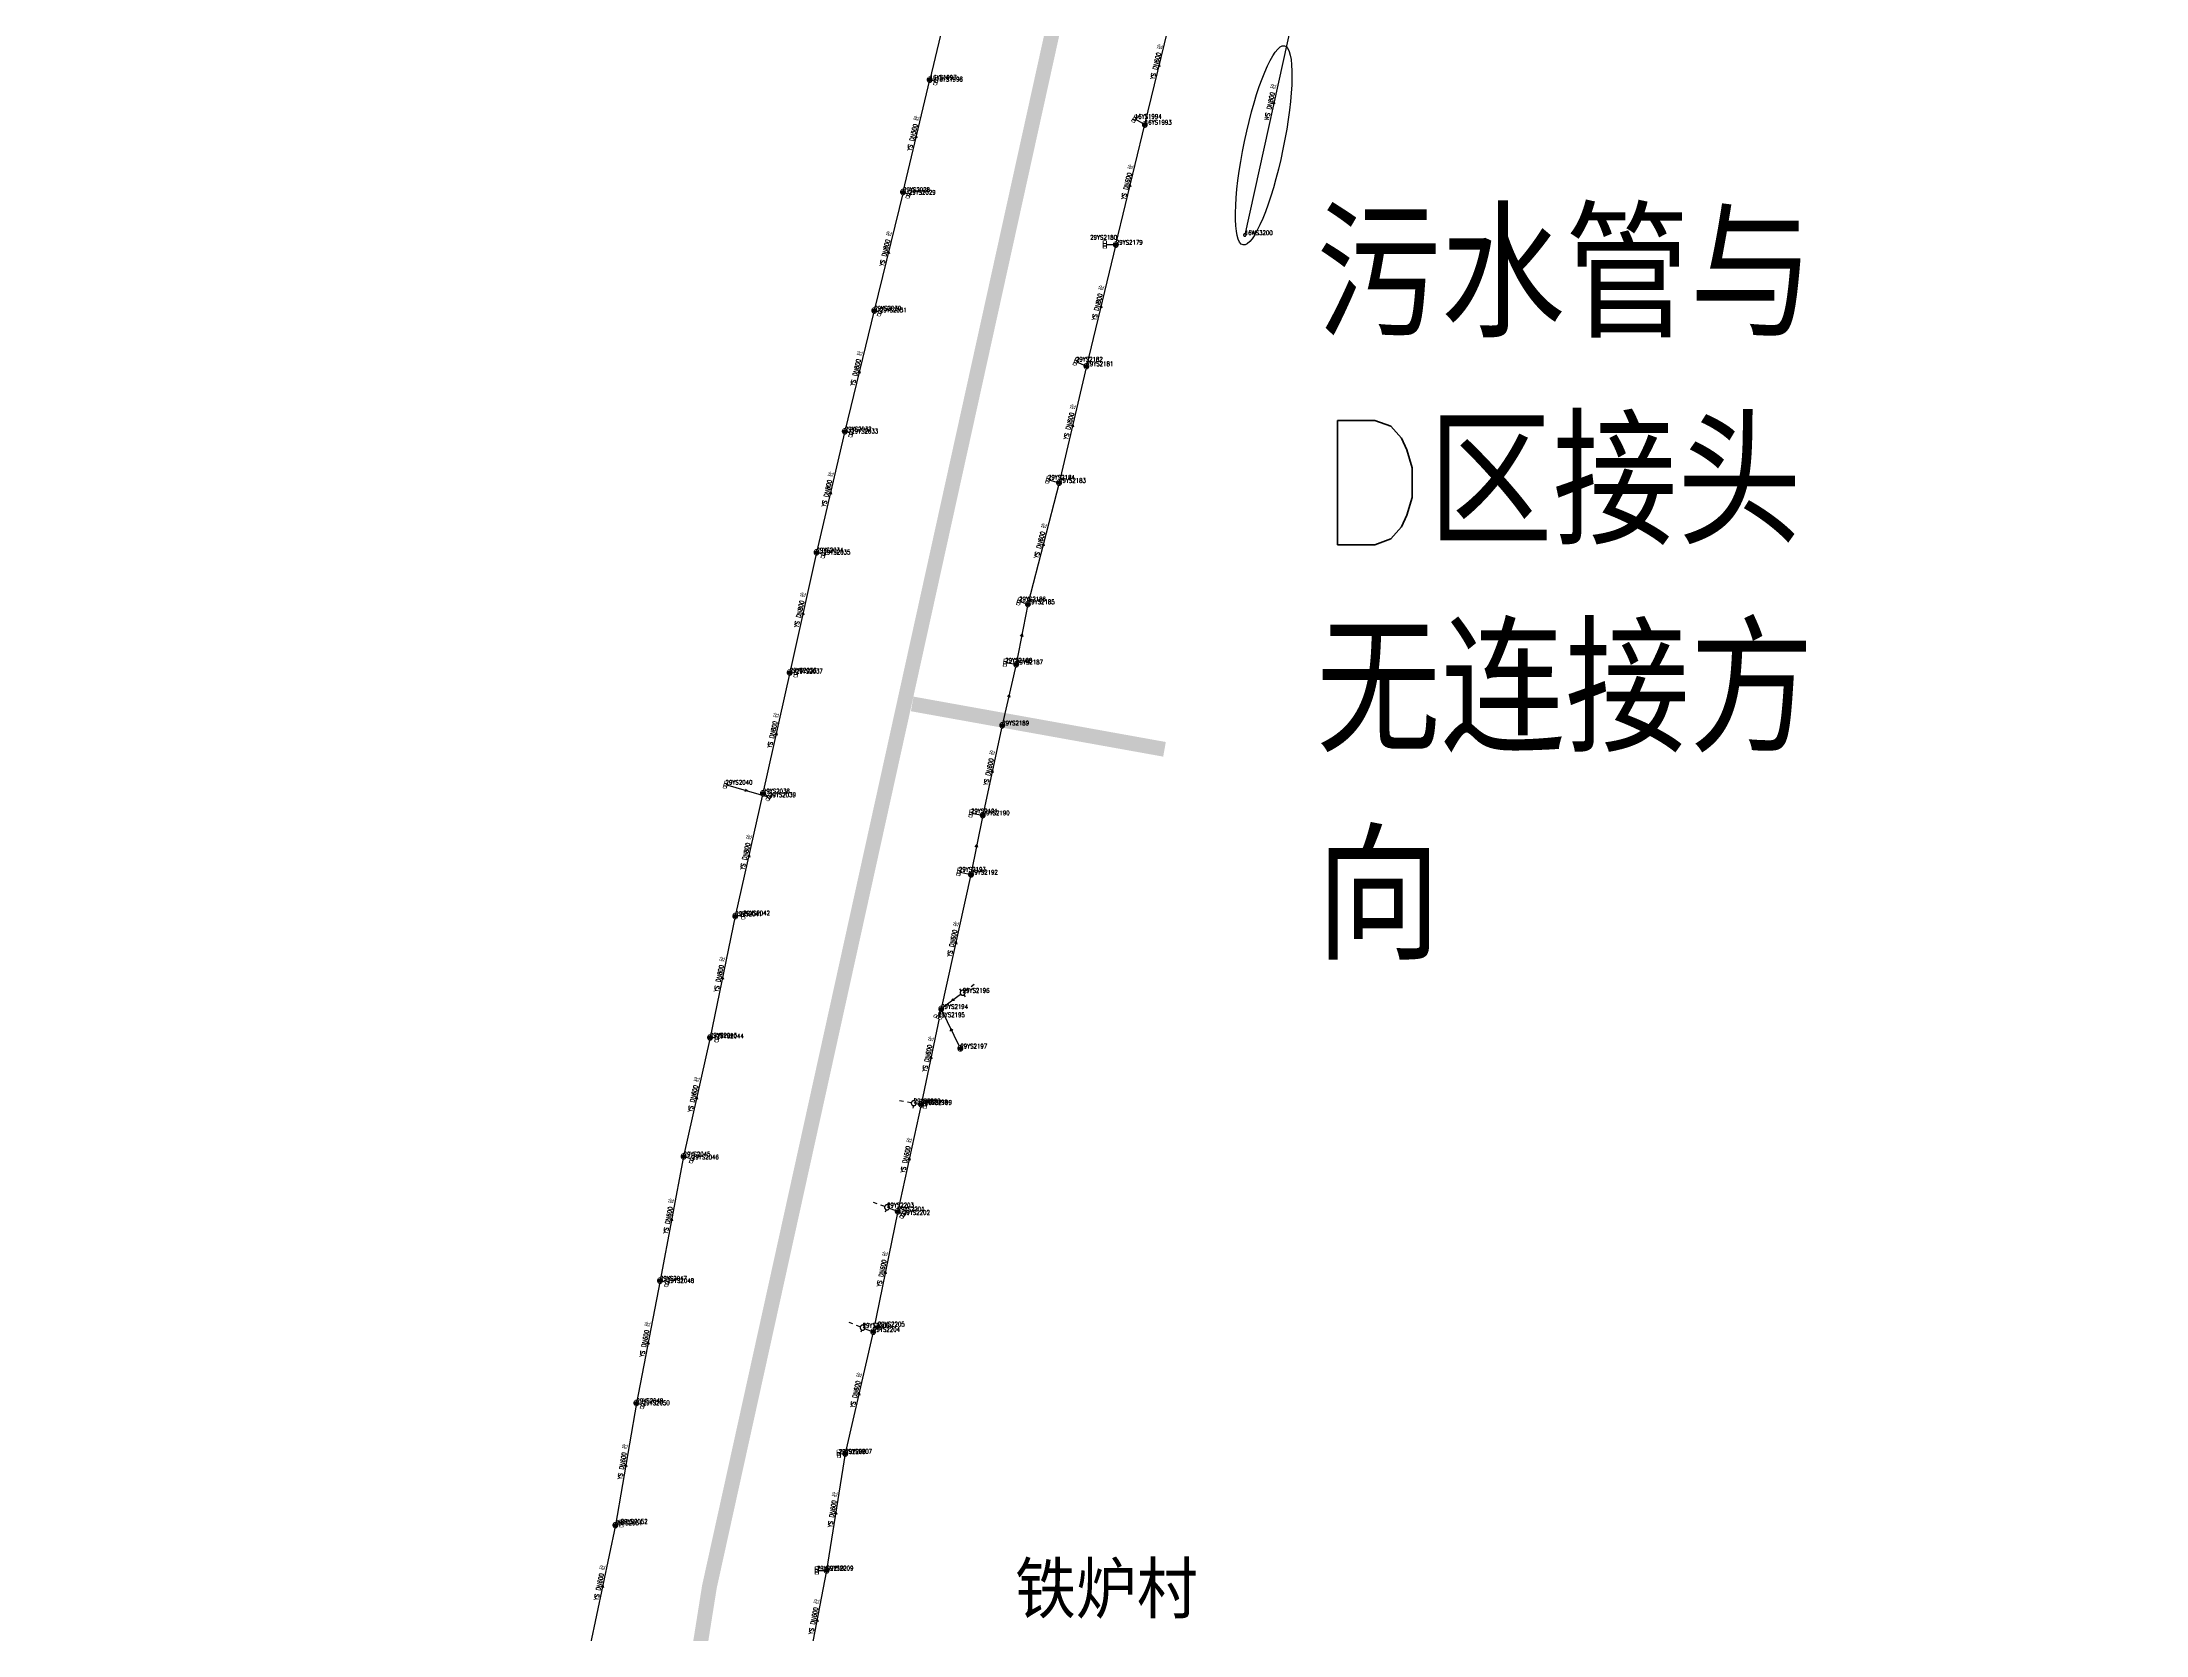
# Model space of a CAD drawing. Extents: x 78813 to 99477, y 2421021 to 2448125.
# Drawn here: x 83417 to 83841.4, y 2434215.7 to 2434537.1 of the extents above; entities that cross this region are included whole.
import ezdxf
from ezdxf.enums import TextEntityAlignment as Align

# ---------------------------------------------------------------- set-up
doc = ezdxf.new("R2010")
doc.units = 0
doc.set_wipeout_variables(frame=1)
doc.layers.get('0').update_dxf_attribs({"linetype": 'CONTINUOUS'})
for name, color, linetype in [('DX_WS', 16, 'CONTINUOUS'), ('DX_YS', 42, 'CONTINUOUS'), ('道路', 5, 'CONTINUOUS'), ('遗留问题', 7, 'CONTINUOUS')]:
    doc.layers.add(name, color=color, linetype=linetype)
for name, color, linetype, true_color in [('WSLINE', 7, 'CONTINUOUS', 0x7f0000), ('YSANNEXE', 7, 'CONTINUOUS', 0xcc9900), ('YSLINE', 7, 'CONTINUOUS', 0xcc9900)]:
    doc.layers.add(name, color=color, linetype=linetype, true_color=true_color)
doc.styles.add('CcNameZT', font='txt.SHX', dxfattribs={"width": 0.8, "bigfont": 'HZTXT.SHX'})
doc.styles.get("Standard").update_dxf_attribs({"font": 'txt.shx', "bigfont": 'hztxt.shx'})
doc.styles.add('黑体', font='')
doc.styles.get('黑体').set_extended_font_data('SimHei')

# ---------------------------------------------------------------- blocks, each defined once
blk = doc.blocks.new('PS管线点')
blk.add_wipeout([(0.5, 0), (0.5, 0.03), (0.5, 0.07), (0.49, 0.1), (0.48, 0.14), (0.47, 0.17), (0.46, 0.2), (0.44, 0.23), (0.42, 0.26), (0.4, 0.29), (0.38, 0.32), (0.36, 0.35), (0.33, 0.37), (0.31, 0.39), (0.28, 0.41), (0.25, 0.43), (0.22, 0.45), (0.19, 0.46), (0.15, 0.48), (0.12, 0.49), (0.09, 0.49), (0.05, 0.5), (0.02, 0.5), (-0.02, 0.5), (-0.05, 0.5), (-0.09, 0.49), (-0.12, 0.49), (-0.15, 0.48), (-0.19, 0.46), (-0.22, 0.45), (-0.25, 0.43), (-0.28, 0.41), (-0.31, 0.39), (-0.33, 0.37), (-0.36, 0.35), (-0.38, 0.32), (-0.4, 0.29), (-0.42, 0.26), (-0.44, 0.23), (-0.46, 0.2), (-0.47, 0.17), (-0.48, 0.14), (-0.49, 0.1), (-0.5, 0.07), (-0.5, 0.03), (-0.5, 0), (-0.5, -0.03), (-0.5, -0.07), (-0.49, -0.1), (-0.48, -0.14), (-0.47, -0.17), (-0.46, -0.2), (-0.44, -0.23), (-0.42, -0.26), (-0.4, -0.29), (-0.38, -0.32), (-0.36, -0.35), (-0.33, -0.37), (-0.31, -0.39), (-0.28, -0.41), (-0.25, -0.43), (-0.22, -0.45), (-0.19, -0.46), (-0.15, -0.48), (-0.12, -0.49), (-0.09, -0.49), (-0.05, -0.5), (-0.02, -0.5), (0.02, -0.5), (0.05, -0.5), (0.09, -0.49), (0.12, -0.49), (0.15, -0.48), (0.19, -0.46), (0.22, -0.45), (0.25, -0.43), (0.28, -0.41), (0.31, -0.39), (0.33, -0.37), (0.36, -0.35), (0.38, -0.32), (0.4, -0.29), (0.42, -0.26), (0.44, -0.23), (0.46, -0.2), (0.47, -0.17), (0.48, -0.14), (0.49, -0.1), (0.5, -0.07)])
blk.add_lwpolyline([(0.5, 0), (0.5, 0.03), (0.5, 0.07), (0.49, 0.1), (0.48, 0.14), (0.47, 0.17), (0.46, 0.2), (0.44, 0.23), (0.42, 0.26), (0.4, 0.29), (0.38, 0.32), (0.36, 0.35), (0.33, 0.37), (0.31, 0.39), (0.28, 0.41), (0.25, 0.43), (0.22, 0.45), (0.19, 0.46), (0.15, 0.48), (0.12, 0.49), (0.09, 0.49), (0.05, 0.5), (0.02, 0.5), (-0.02, 0.5), (-0.05, 0.5), (-0.09, 0.49), (-0.12, 0.49), (-0.15, 0.48), (-0.19, 0.46), (-0.22, 0.45), (-0.25, 0.43), (-0.28, 0.41), (-0.31, 0.39), (-0.33, 0.37), (-0.36, 0.35), (-0.38, 0.32), (-0.4, 0.29), (-0.42, 0.26), (-0.44, 0.23), (-0.46, 0.2), (-0.47, 0.17), (-0.48, 0.14), (-0.49, 0.1), (-0.5, 0.07), (-0.5, 0.03), (-0.5, 0), (-0.5, -0.03), (-0.5, -0.07), (-0.49, -0.1), (-0.48, -0.14), (-0.47, -0.17), (-0.46, -0.2), (-0.44, -0.23), (-0.42, -0.26), (-0.4, -0.29), (-0.38, -0.32), (-0.36, -0.35), (-0.33, -0.37), (-0.31, -0.39), (-0.28, -0.41), (-0.25, -0.43), (-0.22, -0.45), (-0.19, -0.46), (-0.15, -0.48), (-0.12, -0.49), (-0.09, -0.49), (-0.05, -0.5), (-0.02, -0.5), (0.02, -0.5), (0.05, -0.5), (0.09, -0.49), (0.12, -0.49), (0.15, -0.48), (0.19, -0.46), (0.22, -0.45), (0.25, -0.43), (0.28, -0.41), (0.31, -0.39), (0.33, -0.37), (0.36, -0.35), (0.38, -0.32), (0.4, -0.29), (0.42, -0.26), (0.44, -0.23), (0.46, -0.2), (0.47, -0.17), (0.48, -0.14), (0.49, -0.1), (0.5, -0.07), (0.5, 0)], close=True)
blk = doc.blocks.new('GC546')
at = {"color": 0}
for p in [(0.866, 0.5), (0.866, -0.5)]:
    blk.add_line(p, (0, 0), dxfattribs=at)
blk = doc.blocks.new('PS雨水井')
blk.add_lwpolyline([(1, 0), (1, 0.07), (0.99, 0.14), (0.98, 0.21), (0.96, 0.28), (0.94, 0.34), (0.91, 0.41), (0.88, 0.47), (0.85, 0.53), (0.81, 0.59), (0.77, 0.64), (0.72, 0.69), (0.67, 0.74), (0.62, 0.79), (0.56, 0.83), (0.5, 0.87), (0.44, 0.9), (0.37, 0.93), (0.31, 0.95), (0.24, 0.97), (0.17, 0.98), (0.1, 0.99), (0.03, 1), (-0.03, 1), (-0.1, 0.99), (-0.17, 0.98), (-0.24, 0.97), (-0.31, 0.95), (-0.37, 0.93), (-0.44, 0.9), (-0.5, 0.87), (-0.56, 0.83), (-0.62, 0.79), (-0.67, 0.74), (-0.72, 0.69), (-0.77, 0.64), (-0.81, 0.59), (-0.85, 0.53), (-0.88, 0.47), (-0.91, 0.41), (-0.94, 0.34), (-0.96, 0.28), (-0.98, 0.21), (-0.99, 0.14), (-1, 0.07), (-1, 0), (-1, -0.07), (-0.99, -0.14), (-0.98, -0.21), (-0.96, -0.28), (-0.94, -0.34), (-0.91, -0.41), (-0.88, -0.47), (-0.85, -0.53), (-0.81, -0.59), (-0.77, -0.64), (-0.72, -0.69), (-0.67, -0.74), (-0.62, -0.79), (-0.56, -0.83), (-0.5, -0.87), (-0.44, -0.9), (-0.37, -0.93), (-0.31, -0.95), (-0.24, -0.97), (-0.17, -0.98), (-0.1, -0.99), (-0.03, -1), (0.03, -1), (0.1, -0.99), (0.17, -0.98), (0.24, -0.97), (0.31, -0.95), (0.37, -0.93), (0.44, -0.9), (0.5, -0.87), (0.56, -0.83), (0.62, -0.79), (0.67, -0.74), (0.72, -0.69), (0.77, -0.64), (0.81, -0.59), (0.85, -0.53), (0.88, -0.47), (0.91, -0.41), (0.94, -0.34), (0.96, -0.28), (0.98, -0.21), (0.99, -0.14), (1, 0)], close=True)
blk.add_wipeout([(1, 0), (1, 0.07), (0.99, 0.14), (0.98, 0.21), (0.96, 0.28), (0.94, 0.34), (0.91, 0.41), (0.88, 0.47), (0.85, 0.53), (0.81, 0.59), (0.77, 0.64), (0.72, 0.69), (0.67, 0.74), (0.62, 0.79), (0.56, 0.83), (0.5, 0.87), (0.44, 0.9), (0.37, 0.93), (0.31, 0.95), (0.24, 0.97), (0.17, 0.98), (0.1, 0.99), (0.03, 1), (-0.03, 1), (-0.1, 0.99), (-0.17, 0.98), (-0.24, 0.97), (-0.31, 0.95), (-0.37, 0.93), (-0.44, 0.9), (-0.5, 0.87), (-0.56, 0.83), (-0.62, 0.79), (-0.67, 0.74), (-0.72, 0.69), (-0.77, 0.64), (-0.81, 0.59), (-0.85, 0.53), (-0.88, 0.47), (-0.91, 0.41), (-0.94, 0.34), (-0.96, 0.28), (-0.98, 0.21), (-0.99, 0.14), (-1, 0.07), (-1, 0), (-1, -0.07), (-0.99, -0.14), (-0.98, -0.21), (-0.96, -0.28), (-0.94, -0.34), (-0.91, -0.41), (-0.88, -0.47), (-0.85, -0.53), (-0.81, -0.59), (-0.77, -0.64), (-0.72, -0.69), (-0.67, -0.74), (-0.62, -0.79), (-0.56, -0.83), (-0.5, -0.87), (-0.44, -0.9), (-0.37, -0.93), (-0.31, -0.95), (-0.24, -0.97), (-0.17, -0.98), (-0.1, -0.99), (-0.03, -1), (0.03, -1), (0.1, -0.99), (0.17, -0.98), (0.24, -0.97), (0.31, -0.95), (0.37, -0.93), (0.44, -0.9), (0.5, -0.87), (0.56, -0.83), (0.62, -0.79), (0.67, -0.74), (0.72, -0.69), (0.77, -0.64), (0.81, -0.59), (0.85, -0.53), (0.88, -0.47), (0.91, -0.41), (0.94, -0.34), (0.96, -0.28), (0.98, -0.21), (0.99, -0.14)])
for p, q in [((-1, 0), (0, 0)), ((-0.88, 0.48), (0, 0.47)), ((0, 1), (0, 0)), ((0, 0.47), (0.88, 0.47)), ((0, 0), (0, -1)), ((0, 0), (1, 0)), ((-0.88, -0.48), (0, -0.48)), ((0, -0.48), (0.88, -0.48))]:
    blk.add_line(p, q)
blk = doc.blocks.new('PS雨篦')
blk.add_lwpolyline([(-1.5, 0.5), (0, 0.5), (1.5, 0.5), (1.5, -0.5), (0, -0.5), (-1.5, -0.5)], close=True)
blk.add_wipeout([(-1.5, 0.5), (0, 0.5), (1.5, 0.5), (1.5, -0.5), (0, -0.5), (-1.5, -0.5)])
for p, q in [((-0.51, -0.5), (-0.51, 0.5)), ((0.49, -0.5), (0.49, 0.5))]:
    blk.add_line(p, q)
blk = doc.blocks.new('PS预留口')
blk.add_lwpolyline([(4.2, 0), (5.8, 0)])
blk.add_wipeout([(1, 0), (1, 0.07), (0.99, 0.14), (0.98, 0.21), (0.96, 0.28), (0.94, 0.34), (0.91, 0.41), (0.88, 0.47), (0.85, 0.53), (0.81, 0.59), (0.77, 0.64), (0.72, 0.69), (0.67, 0.74), (0.62, 0.79), (0.56, 0.83), (0.5, 0.87), (0.44, 0.9), (0.37, 0.93), (0.31, 0.95), (0.24, 0.97), (0.17, 0.98), (0.1, 0.99), (0.03, 1), (-0.03, 1), (-0.1, 0.99), (-0.17, 0.98), (-0.24, 0.97), (-0.31, 0.95), (-0.37, 0.93), (-0.44, 0.9), (-0.5, 0.87), (-0.56, 0.83), (-0.62, 0.79), (-0.67, 0.74), (-0.72, 0.69), (-0.77, 0.64), (-0.81, 0.59), (-0.85, 0.53), (-0.88, 0.47), (-0.91, 0.41), (-0.94, 0.34), (-0.96, 0.28), (-0.98, 0.21), (-0.99, 0.14), (-1, 0.07), (-1, 0), (-1, -0.07), (-0.99, -0.14), (-0.98, -0.21), (-0.96, -0.28), (-0.94, -0.34), (-0.91, -0.41), (-0.88, -0.47), (-0.85, -0.53), (-0.81, -0.59), (-0.77, -0.64), (-0.72, -0.69), (-0.67, -0.74), (-0.62, -0.79), (-0.56, -0.83), (-0.5, -0.87), (-0.44, -0.9), (-0.37, -0.93), (-0.31, -0.95), (-0.24, -0.97), (-0.17, -0.98), (-0.1, -0.99), (-0.03, -1), (0.03, -1), (0.1, -0.99), (0.17, -0.98), (0.24, -0.97), (0.31, -0.95), (0.37, -0.93), (0.44, -0.9), (0.5, -0.87), (0.56, -0.83), (0.62, -0.79), (0.67, -0.74), (0.72, -0.69), (0.77, -0.64), (0.81, -0.59), (0.85, -0.53), (0.88, -0.47), (0.91, -0.41), (0.94, -0.34), (0.96, -0.28), (0.98, -0.21), (0.99, -0.14)])
blk.add_line((1, 0), (2.6, 0))
blk.add_lwpolyline([(1, 0), (1, 0.07), (0.99, 0.14), (0.98, 0.21), (0.96, 0.28), (0.94, 0.34), (0.91, 0.41), (0.88, 0.47), (0.85, 0.53), (0.81, 0.59), (0.77, 0.64), (0.72, 0.69), (0.67, 0.74), (0.62, 0.79), (0.56, 0.83), (0.5, 0.87), (0.44, 0.9), (0.37, 0.93), (0.31, 0.95), (0.24, 0.97), (0.17, 0.98), (0.1, 0.99), (0.03, 1), (-0.03, 1), (-0.1, 0.99), (-0.17, 0.98), (-0.24, 0.97), (-0.31, 0.95), (-0.37, 0.93), (-0.44, 0.9), (-0.5, 0.87), (-0.56, 0.83), (-0.62, 0.79), (-0.67, 0.74), (-0.72, 0.69), (-0.77, 0.64), (-0.81, 0.59), (-0.85, 0.53), (-0.88, 0.47), (-0.91, 0.41), (-0.94, 0.34), (-0.96, 0.28), (-0.98, 0.21), (-0.99, 0.14), (-1, 0.07), (-1, 0), (-1, -0.07), (-0.99, -0.14), (-0.98, -0.21), (-0.96, -0.28), (-0.94, -0.34), (-0.91, -0.41), (-0.88, -0.47), (-0.85, -0.53), (-0.81, -0.59), (-0.77, -0.64), (-0.72, -0.69), (-0.67, -0.74), (-0.62, -0.79), (-0.56, -0.83), (-0.5, -0.87), (-0.44, -0.9), (-0.37, -0.93), (-0.31, -0.95), (-0.24, -0.97), (-0.17, -0.98), (-0.1, -0.99), (-0.03, -1), (0.03, -1), (0.1, -0.99), (0.17, -0.98), (0.24, -0.97), (0.31, -0.95), (0.37, -0.93), (0.44, -0.9), (0.5, -0.87), (0.56, -0.83), (0.62, -0.79), (0.67, -0.74), (0.72, -0.69), (0.77, -0.64), (0.81, -0.59), (0.85, -0.53), (0.88, -0.47), (0.91, -0.41), (0.94, -0.34), (0.96, -0.28), (0.98, -0.21), (0.99, -0.14), (1, 0)], close=True)
for points in [[(0, 1), (0, 2)], [(0, -2), (0, -1)]]:
    blk.add_lwpolyline(points)
blk = doc.blocks.new('LX')
for p, q in [((-0.866, 0.5), (0, 0)), ((0, 0), (-0.866, -0.5))]:
    blk.add_line(p, q)

msp = doc.modelspace()

# ---------------------------------------------------------------- linework, layer by layer
at = {"layer": 'YSLINE'}
for p, q in [((83590.66, 2434506.85), (83584.85, 2434482.93)), ((83591.81, 2434506.32), (83590.66, 2434506.85)), ((83584.85, 2434482.93), (83578.9, 2434458.56)), ((83585.98, 2434482.58), (83584.85, 2434482.93)), ((83627.65, 2434471.72), (83622.13, 2434448.19)), ((83625.52, 2434472.64), (83627.65, 2434471.72)), ((83578.9, 2434458.56), (83573.19, 2434434.14)), ((83580.21, 2434458.15), (83578.9, 2434458.56)), ((83622.13, 2434448.19), (83615.83, 2434423.7)), ((83619.89, 2434448.81), (83622.13, 2434448.19)), ((83573.19, 2434434.14), (83567.78, 2434409.88)), ((83574.61, 2434433.73), (83573.19, 2434434.14)), ((83615.83, 2434423.7), (83613.47, 2434411.54)), ((83614.06, 2434424.26), (83615.83, 2434423.7)), ((83611.28, 2434411.89), (83613.47, 2434411.54)), ((83567.78, 2434409.88), (83562.39, 2434385.51)), ((83569.05, 2434409.71), (83567.78, 2434409.88)), ((83613.47, 2434411.54), (83610.66, 2434399.24)), ((83610.66, 2434399.24), (83606.73, 2434381.1)), ((83554.85, 2434387.27), (83563.62, 2434384.75)), ((83562.39, 2434385.51), (83556.8, 2434360.75)), ((83563.62, 2434384.75), (83562.39, 2434385.51)), ((83604.36, 2434381.48), (83606.73, 2434381.1)), ((83606.73, 2434381.1), (83604.36, 2434369.13)), ((83601.93, 2434369.68), (83604.36, 2434369.13)), ((83604.36, 2434369.13), (83598.35, 2434342.02)), ((83556.8, 2434360.75), (83551.72, 2434336.24)), ((83558.38, 2434360.89), (83556.8, 2434360.75)), ((83602.68, 2434345.27), (83598.35, 2434342.02)), ((83598.35, 2434342.02), (83594.29, 2434322.75)), ((83597.69, 2434340.37), (83598.35, 2434342.02)), ((83602.21, 2434334.03), (83598.35, 2434342.02)), ((83551.72, 2434336.24), (83546.38, 2434312.24)), ((83553.09, 2434336.1), (83551.72, 2434336.24)), ((83594.29, 2434322.75), (83589.58, 2434301.16)), ((83592.81, 2434322.98), (83594.29, 2434322.75)), ((83595.09, 2434322.68), (83594.29, 2434322.75)), ((83546.38, 2434312.24), (83541.62, 2434287.17)), ((83548.07, 2434311.66), (83546.38, 2434312.24)), ((83587.42, 2434301.96), (83589.58, 2434301.16)), ((83589.58, 2434301.16), (83584.62, 2434276.86)), ((83590.65, 2434300.46), (83589.58, 2434301.16)), ((83541.62, 2434287.17), (83536.86, 2434262.48)), ((83543.07, 2434286.73), (83541.62, 2434287.17)), ((83584.62, 2434276.86), (83578.99, 2434252.28)), ((83582.5, 2434277.68), (83584.62, 2434276.86)), ((83585.57, 2434277.93), (83584.62, 2434276.86)), ((83536.86, 2434262.48), (83532.62, 2434237.83)), ((83538.16, 2434262.07), (83536.86, 2434262.48)), ((83578.99, 2434252.28), (83575.22, 2434228.69)), ((83577.69, 2434252.23), (83578.99, 2434252.28)), ((83533.7, 2434238.12), (83532.62, 2434237.83)), ((83532.62, 2434237.83), (83527.52, 2434213.61)), ((83575.22, 2434228.69), (83571.45, 2434209.08)), ((83573.26, 2434228.67), (83575.22, 2434228.69))]:
    msp.add_line(p, q, dxfattribs=at)

# ---------------------------------------------------------------- block references
at = {"layer": 'DX_WS', "xscale": 0.4999999998754528, "yscale": 0.5, "zscale": 0.5, "rotation": 77.61430401007148}
msp.add_blockref('GC546', (83665.38, 2434524.5, -1.44), dxfattribs=at)
at = {"layer": 'DX_WS', "xscale": 0.5, "yscale": 0.5, "zscale": 0.5}
msp.add_blockref('PS管线点', (83659.6, 2434498.18, -1.45), dxfattribs=at)
at = {"layer": 'DX_YS', "yscale": 0.5, "zscale": 0.5}
for p, xscale, rotation in [((83642.41, 2434532.6, 2.29), 0.5000000001061458, 256.212352020934), ((83593.34, 2434518.19, 2.14), 0.4999999998065164, 256.6585785519838), ((83636.5, 2434508.35, 2.16), 0.5000000002032979, 256.4236335903297)]:
    msp.add_blockref('GC546', p, dxfattribs=dict(at, xscale=xscale, rotation=rotation))
at = {"layer": 'DX_YS', "xscale": 0.5, "yscale": 0.5, "zscale": 0.5}
for p in [(83596.03, 2434529.51, 2.08), (83639.43, 2434520.46, 2.28), (83633.58, 2434496.23, 2.06)]:
    msp.add_blockref('PS雨水井', p, dxfattribs=at)
at = {"layer": 'YSANNEXE', "yscale": 0.5, "zscale": 0.5}
for p, xscale, rotation in [((83587.75, 2434494.89), 0.5000000000323378, 76.11213135318033), ((83630.62, 2434483.97), 0.5000000001062175, 76.68508915110777), ((83581.88, 2434470.75), 0.5000000000323378, 76.11213135318033), ((83624.89, 2434459.96), 0.5000000001062175, 76.68508915110777), ((83576.05, 2434446.35), 0.5000000001062175, 76.68508915110777), ((83618.98, 2434435.95), 0.5000000001719853, 75.53917356279852), ((83570.49, 2434422.01), 0.5000000001744148, 77.25804694791321), ((83614.65, 2434417.62), 0.4999999999533852, 78.97692032819363), ((83612.07, 2434405.39), 0.5000000001744148, 77.25804694791321), ((83565.09, 2434397.69), 0.5000000001744148, 77.25804694791321), ((83608.7, 2434390.17), 0.4999999998041258, 77.83100473436605), ((83559.24, 2434386.01), 0.5000000000398601, 343.7746770625942), ((83605.54, 2434375.12), 0.4999999999533852, 78.97692032819363), ((83559.6, 2434373.13), 0.5000000001744148, 77.25804694791321), ((83601.35, 2434355.58), 0.5000000001744148, 77.25804694791321), ((83554.26, 2434348.49), 0.5000000001748419, 78.40396253743165), ((83596.32, 2434332.38), 0.4999999998041258, 77.83100473436605), ((83549.05, 2434324.24), 0.5000000001744148, 77.25804694791321), ((83591.94, 2434311.95), 0.4999999998041258, 77.83100473436605), ((83544, 2434299.71), 0.4999999999533852, 78.97692032819363), ((83587.1, 2434289.01), 0.5000000001748419, 78.40396253743165), ((83539.24, 2434274.83), 0.4999999999533852, 78.97692032819363), ((83581.81, 2434264.57), 0.5000000001744148, 77.25804694791321), ((83534.74, 2434250.15), 0.4999999999066174, 80.12283591637986), ((83577.11, 2434240.49), 0.4999999998478337, 80.69579371178567), ((83530.07, 2434225.72), 0.4999999998041258, 77.83100473436605), ((83573.34, 2434218.88), 0.4999999999533852, 78.97692032819363)]:
    msp.add_blockref('LX', p, dxfattribs=dict(at, xscale=xscale, rotation=rotation))

# ---------------------------------------------------------------- texts
at = {"color": 1, "ltscale": 100, "style": '黑体', "width": 0.9}
msp.add_text('铁炉村', height=10, dxfattribs=at).set_placement((83631.67, 2434225.24, -7.29), align=Align.MIDDLE)
at = {"layer": 'DX_WS', "style": 'CcNameZT', "width": 0.8}
msp.add_text(' WS DN800 砼', height=0.9, rotation=77.6143, dxfattribs=at).set_placement((83665.14, 2434524.55, -1.43), align=Align.CENTER)
at = {"layer": 'DX_YS', "style": 'CcNameZT', "width": 0.8}
for s, rotation, p in [(' YS DN600 砼', 76.2124, (83642.16, 2434532.66, 2.28)), (' YS DN500 砼', 76.6586, (83593.1, 2434518.24, 2.2)), (' YS DN600 砼', 76.4236, (83636.26, 2434508.41, 2.06)), (' YS DN800 砼', 76.3466, (83587.51, 2434494.95, 2.25)), (' YS DN800 砼', 76.4216, (83630.37, 2434484.03, 2.38)), (' YS DN800 砼', 76.2966, (83581.63, 2434470.8, 2.3)), (' YS DN600 砼', 76.7919, (83624.65, 2434460.01, 2.44)), (' YS DN800 砼', 76.835, (83575.81, 2434446.41, 2.3)), (' YS DN600 砼', 75.561, (83618.74, 2434436.01, 2.53)), (' YS DN800 砼', 77.4197, (83570.24, 2434422.07, 2.38)), (' YS DN800 砼', 77.5317, (83564.84, 2434397.75, 2.46)), (' YS DN600 砼', 77.7696, (83608.45, 2434390.22, 2.52)), (' YS DN800 砼', 77.2866, (83559.35, 2434373.18, 2.55)), (' YS DN600 砼', 77.5097, (83601.11, 2434355.63, 2.56)), (' YS DN800 砼', 78.2897, (83554.02, 2434348.54, 2.61)), (' YS DN600 砼', 78.1134, (83596.08, 2434332.44, 2.66)), (' YS DN600 砼', 77.4429, (83548.81, 2434324.29, 2.69)), (' YS DN600 砼', 77.6877, (83591.69, 2434312, 2.71)), (' YS DN600 砼', 79.2572, (83543.76, 2434299.75, 2.88)), (' YS DN600 砼', 78.463, (83586.86, 2434289.06, 2.95)), (' YS DN600 砼', 79.0748, (83538.99, 2434274.87, 2.95)), (' YS DN600 砼', 77.1023, (83581.56, 2434264.63, 3.17)), (' YS DN600 砼', 80.2549, (83534.49, 2434250.2, 3)), (' YS DN600 砼', 80.9119, (83576.86, 2434240.53, 3.32)), (' YS DN600 砼', 78.1039, (83529.83, 2434225.77, 3.14)), (' YS DN600 砼', 79.1249, (83573.09, 2434218.93, 3.35))]:
    msp.add_text(s, height=0.9, rotation=rotation, dxfattribs=at).set_placement(p, align=Align.CENTER)
at = {"layer": 'DX_YS', "width": 0.8}
msp.add_text('29YS2028', height=0.9, dxfattribs=at).set_placement((83590.66, 2434506.86, 2.2))
at = {"layer": '遗留问题', "insert": (83674, 2434502.63), "char_height": 25.1078, "width": 116.8269, "attachment_point": 1}
msp.add_mtext('污水管与D区接头无连接方向', dxfattribs=at)

# ---------------------------------------------------------------- next in the draw order: linework, layer by layer
at = {"layer": 'WSLINE'}
msp.add_line((83671.16, 2434550.81, -1.43), (83659.6, 2434498.18, -1.45), dxfattribs=at)
at = {"layer": 'YSLINE'}
for p, q in [((83633.58, 2434496.23), (83627.65, 2434471.72)), ((83631.36, 2434496.24), (83633.58, 2434496.23))]:
    msp.add_line(p, q, dxfattribs=at)
at = {"layer": '遗留问题'}
msp.add_ellipse((83663.41, 2434516.27), major_axis=(-4.17, -20.1), ratio=0.192965, dxfattribs=at)

# ---------------------------------------------------------------- next in the draw order: block references
at = {"layer": 'DX_YS', "yscale": 0.5, "zscale": 0.5}
for name, p, xscale, rotation in [('PS雨篦', (83597.29, 2434529.18, 2.88), 0.5000000000554279, 75.14225324718866), ('PS雨篦', (83637.4, 2434521.65, 2.96), 0.5000000000736933, 239.5976202502867), ('PS雨篦', (83554.85, 2434387.27, 3.74), 0.5000000001465007, 253.985621907176), ('PS预留口', (83602.68, 2434345.27, 3.28), 0.4999999999375164, 36.82120554988653)]:
    msp.add_blockref(name, p, dxfattribs=dict(at, xscale=xscale, rotation=rotation))
at = {"layer": 'DX_YS', "xscale": 0.5, "yscale": 0.5, "zscale": 0.5}
for p in [(83590.66, 2434506.85, 2.16), (83584.85, 2434482.93, 2.25), (83578.9, 2434458.56, 2.3), (83622.13, 2434448.19, 2.44), (83573.19, 2434434.14, 2.3), (83615.83, 2434423.7, 2.53), (83613.47, 2434411.54, 2.52), (83567.78, 2434409.88, 2.38), (83610.66, 2434399.24, 2.55), (83562.39, 2434385.51, 2.46), (83606.73, 2434381.1, 2.52), (83604.36, 2434369.13, 2.66), (83556.8, 2434360.75, 2.55), (83598.35, 2434342.02, 2.56), (83551.72, 2434336.24, 2.61), (83602.21, 2434334.03, 2.91), (83594.29, 2434322.75, 2.66), (83546.38, 2434312.24, 2.69), (83589.58, 2434301.16, 2.71), (83541.62, 2434287.17, 2.88), (83584.62, 2434276.86, 2.95), (83536.86, 2434262.48, 2.95), (83578.99, 2434252.28, 3.17), (83532.62, 2434237.83, 3), (83575.22, 2434228.69, 3.32)]:
    msp.add_blockref('PS雨水井', p, dxfattribs=at)

# ---------------------------------------------------------------- next in the draw order: texts
at = {"layer": 'DX_WS', "width": 0.8}
msp.add_text('16WS3200', height=0.9, dxfattribs=at).set_placement((83659.6, 2434498.18, -1.45))
at = {"layer": 'DX_YS', "width": 0.8}
msp.add_text('29YS2179', height=0.9, dxfattribs=at).set_placement((83633.58, 2434496.23, 2.06))

# ---------------------------------------------------------------- next in the draw order: linework, layer by layer
at = {"layer": 'YSLINE'}
for p, q in [((83602.38, 2434555.92, 1.99), (83596.03, 2434529.51, 2.11)), ((83639.43, 2434520.46, 2.28), (83645.38, 2434544.73, 2.29)), ((83597.29, 2434529.18, 2.88), (83596.03, 2434529.51, 2.76)), ((83637.4, 2434521.65, 2.96), (83639.43, 2434520.46, 2.73))]:
    msp.add_line(p, q, dxfattribs=at)
at = {"layer": '道路', "const_width": 3, "flags": 128}
msp.add_lwpolyline([(83592.5, 2434403.55), (83643.4, 2434394.39)], dxfattribs=at)

# ---------------------------------------------------------------- next in the draw order: block references
at = {"layer": 'DX_YS', "yscale": 0.5, "zscale": 0.5}
for p, xscale, rotation in [((83591.81, 2434506.32, 2.83), 0.4999999999448778, 65.53734431489796), ((83631.36, 2434496.24, 3.11), 0.5000000000790177, 269.6902960971208), ((83585.98, 2434482.58, 2.88), 0.4999999998836314, 72.7092887613763), ((83580.21, 2434458.15, 3.05), 0.5000000002221118, 72.49337378473207), ((83619.89, 2434448.81, 3.01), 0.5000000001484216, 254.4943434526608), ((83574.61, 2434433.73, 3.07), 0.4999999999932965, 73.81440520593958), ((83614.06, 2434424.26, 3.14), 0.5000000001961941, 252.4075754347168), ((83611.28, 2434411.89, 3.23), 0.500000000195361, 261.1360786184772), ((83569.05, 2434409.71, 3.11), 0.4999999998743415, 82.2669470718128), ((83563.62, 2434384.75, 3.21), 0.4999999998829388, 58.29659013566045), ((83604.36, 2434381.48, 3.4), 0.4999999997853258, 260.9492783190273), ((83601.93, 2434369.68, 3.45), 0.4999999999897267, 257.1743256268741), ((83558.38, 2434360.89, 3.18), 0.4999999998378202, 95.01057877872417), ((83597.69, 2434340.37, 3.23), 0.4999999999240233, 338.0793114757833), ((83553.09, 2434336.1, 3.07), 0.5000000002261872, 84.33526014197064), ((83595.09, 2434322.68, 3.29), 0.5000000002110673, 85.34333091569775), ((83548.07, 2434311.66, 3.14), 0.4999999998452824, 71.03811510810776), ((83590.65, 2434300.46, 3.31), 0.5000000000281671, 57.09475708022389), ((83543.07, 2434286.73, 3.35), 0.5000000001891546, 72.88334061572786), ((83585.57, 2434277.93, 3.41), 0.4999999998888721, 138.2332923323889), ((83538.16, 2434262.07, 3.46), 0.5000000001020646, 72.37534784298607), ((83577.69, 2434252.23, 3.72), 0.5000000000871825, 272.101654325852), ((83533.7, 2434238.12, 3.46), 0.5000000001642024, 105.4084844599735), ((83573.26, 2434228.67, 3.79), 0.5000000001134299, 270.7004738573568)]:
    msp.add_blockref('PS雨篦', p, dxfattribs=dict(at, xscale=xscale, rotation=rotation))
at = {"layer": 'DX_YS', "xscale": 0.5, "yscale": 0.5, "zscale": 0.5}
msp.add_blockref('PS雨水井', (83627.65, 2434471.72, 2.44), dxfattribs=at)
at = {"layer": 'YSANNEXE', "xscale": 0.5000000000441694, "yscale": 0.5, "zscale": 0.5, "rotation": 216.5780465660369}
msp.add_blockref('LX', (83600.52, 2434343.65), dxfattribs=at)

# ---------------------------------------------------------------- next in the draw order: texts
at = {"layer": 'DX_YS', "width": 0.8}
for s, p in [('16YS1997', (83596.03, 2434529.51, 2.08)), ('16YS1998', (83597.29, 2434529.18, 2.88)), ('16YS1994', (83637.4, 2434521.65, 2.96)), ('16YS1993', (83639.43, 2434520.46, 2.28)), ('29YS2189', (83610.66, 2434399.24, 2.55)), ('29YS2040', (83554.85, 2434387.27, 3.74)), ('29YS2196', (83602.68, 2434345.27, 3.28)), ('29YS2197', (83602.21, 2434334.03, 2.91))]:
    msp.add_text(s, height=0.9, dxfattribs=at).set_placement(p)

# ---------------------------------------------------------------- next in the draw order: linework, layer by layer
at = {"layer": 'YSLINE', "elevation": 2.2, "flags": 128}
msp.add_lwpolyline([(83590.66, 2434506.86), (83596.03, 2434529.51)], dxfattribs=at)
at = {"layer": 'YSLINE', "flags": 128}
msp.add_lwpolyline([(83633.58, 2434496.23), (83639.43, 2434520.46)], dxfattribs=at)

# ---------------------------------------------------------------- next in the draw order: block references
at = {"layer": 'DX_YS', "yscale": 0.5, "zscale": 0.5}
for name, p, xscale, rotation in [('PS雨篦', (83625.52, 2434472.64, 3.04), 0.4999999999444036, 246.5396982254266), ('PS预留口', (83592.81, 2434322.98, 3.32), 0.5000000000223368, 171.1571794399829), ('PS预留口', (83587.42, 2434301.96, 3.46), 0.5000000000340208, 159.5527352825389), ('PS预留口', (83582.5, 2434277.68, 3.07), 0.5000000000402107, 159.0041349147501)]:
    msp.add_blockref(name, p, dxfattribs=dict(at, xscale=xscale, rotation=rotation))
at = {"layer": 'YSANNEXE', "xscale": 0.5000000002022937, "yscale": 0.5, "zscale": 0.5, "rotation": 115.7374746045821}
msp.add_blockref('LX', (83600.28, 2434338.03), dxfattribs=at)

# ---------------------------------------------------------------- next in the draw order: texts
at = {"layer": 'DX_YS', "width": 0.8}
for s, p in [('29YS2029', (83591.81, 2434506.32, 2.83)), ('29YS2180', (83628.41, 2434497.25, 3.11)), ('29YS2030', (83584.85, 2434482.93, 2.25)), ('29YS2031', (83585.98, 2434482.58, 2.88)), ('29YS2032', (83578.9, 2434458.56, 2.3)), ('29YS2033', (83580.21, 2434458.15, 3.05)), ('29YS2184', (83619.89, 2434448.81, 3.01)), ('29YS2183', (83622.13, 2434448.19, 2.44)), ('29YS2034', (83573.19, 2434434.14, 2.3)), ('29YS2035', (83574.61, 2434433.73, 3.07)), ('29YS2186', (83614.06, 2434424.26, 3.14)), ('29YS2185', (83615.83, 2434423.7, 2.53)), ('29YS2188', (83611.28, 2434411.89, 3.23)), ('29YS2187', (83613.47, 2434411.54, 2.52)), ('29YS2036', (83567.78, 2434409.88, 2.38)), ('29YS2037', (83569.05, 2434409.71, 3.11)), ('29YS2038', (83562.39, 2434385.51, 2.46)), ('29YS2039', (83563.62, 2434384.75, 3.21)), ('29YS2191', (83604.36, 2434381.48, 3.4)), ('29YS2190', (83606.73, 2434381.1, 2.52)), ('29YS2193', (83601.93, 2434369.68, 3.45)), ('29YS2192', (83604.36, 2434369.13, 2.66)), ('29YS2041', (83556.8, 2434360.75, 2.55)), ('29YS2042', (83558.38, 2434360.89, 3.18)), ('29YS2195', (83597.69, 2434340.37, 3.23)), ('29YS2194', (83598.35, 2434342.02, 2.56)), ('29YS2043', (83551.72, 2434336.24, 2.61)), ('29YS2044', (83553.09, 2434336.1, 3.07)), ('29YS2045', (83546.38, 2434312.24, 2.69)), ('29YS2046', (83548.07, 2434311.66, 3.14)), ('29YS2202', (83590.65, 2434300.46, 3.31)), ('29YS2047', (83541.62, 2434287.17, 2.88)), ('29YS2048', (83543.07, 2434286.73, 3.35)), ('29YS2205', (83585.57, 2434277.93, 3.41)), ('29YS2049', (83536.86, 2434262.48, 2.95)), ('29YS2050', (83538.16, 2434262.07, 3.46)), ('29YS2208', (83577.69, 2434252.23, 3.72)), ('29YS2207', (83578.99, 2434252.28, 3.17)), ('29YS2051', (83532.62, 2434237.83, 3)), ('29YS2052', (83533.7, 2434238.12, 3.46)), ('29YS2210', (83573.26, 2434228.67, 3.79)), ('29YS2209', (83575.22, 2434228.69, 3.32))]:
    msp.add_text(s, height=0.9, dxfattribs=at).set_placement(p)

# ---------------------------------------------------------------- next in the draw order: linework, layer by layer
at = {"layer": '道路', "const_width": 3, "flags": 128}
msp.add_lwpolyline([(83418.46, 2432865.07), (83441.04, 2433213.59), (83473.57, 2433610.88), (83496.48, 2433845.36), (83522.69, 2434043.71), (83551.59, 2434225.41), (83632.54, 2434592.44), (83704.48, 2434885.07), (83814.73, 2435350.43), (83853.16, 2435485.68), (83922.04, 2435775.53), (84014.38, 2436152.15), (84026.75, 2436212.72), (84117.9, 2436534.7), (84191.62, 2436733.72), (84286.43, 2436958.63), (84364.79, 2437129.17), (84510.06, 2437396.11), (84629.95, 2437590.16), (84907.59, 2437968.04), (85036.71, 2438125.29), (85280.2, 2438417.61)], dxfattribs=at)

# ---------------------------------------------------------------- next in the draw order: texts
at = {"layer": 'DX_YS', "width": 0.8}
for s, p in [('29YS2182', (83625.52, 2434472.64, 3.04)), ('29YS2181', (83627.65, 2434471.72, 2.44)), ('29YS2200', (83592.81, 2434322.98, 3.32)), ('29YS2198', (83594.29, 2434322.75, 2.66)), ('29YS2199', (83595.09, 2434322.68, 3.29)), ('29YS2203', (83587.42, 2434301.96, 3.46)), ('29YS2201', (83589.58, 2434301.16, 2.71)), ('29YS2206', (83582.5, 2434277.68, 3.07)), ('29YS2204', (83584.62, 2434276.86, 2.95))]:
    msp.add_text(s, height=0.9, dxfattribs=at).set_placement(p)

doc.saveas('drawing.dxf')
